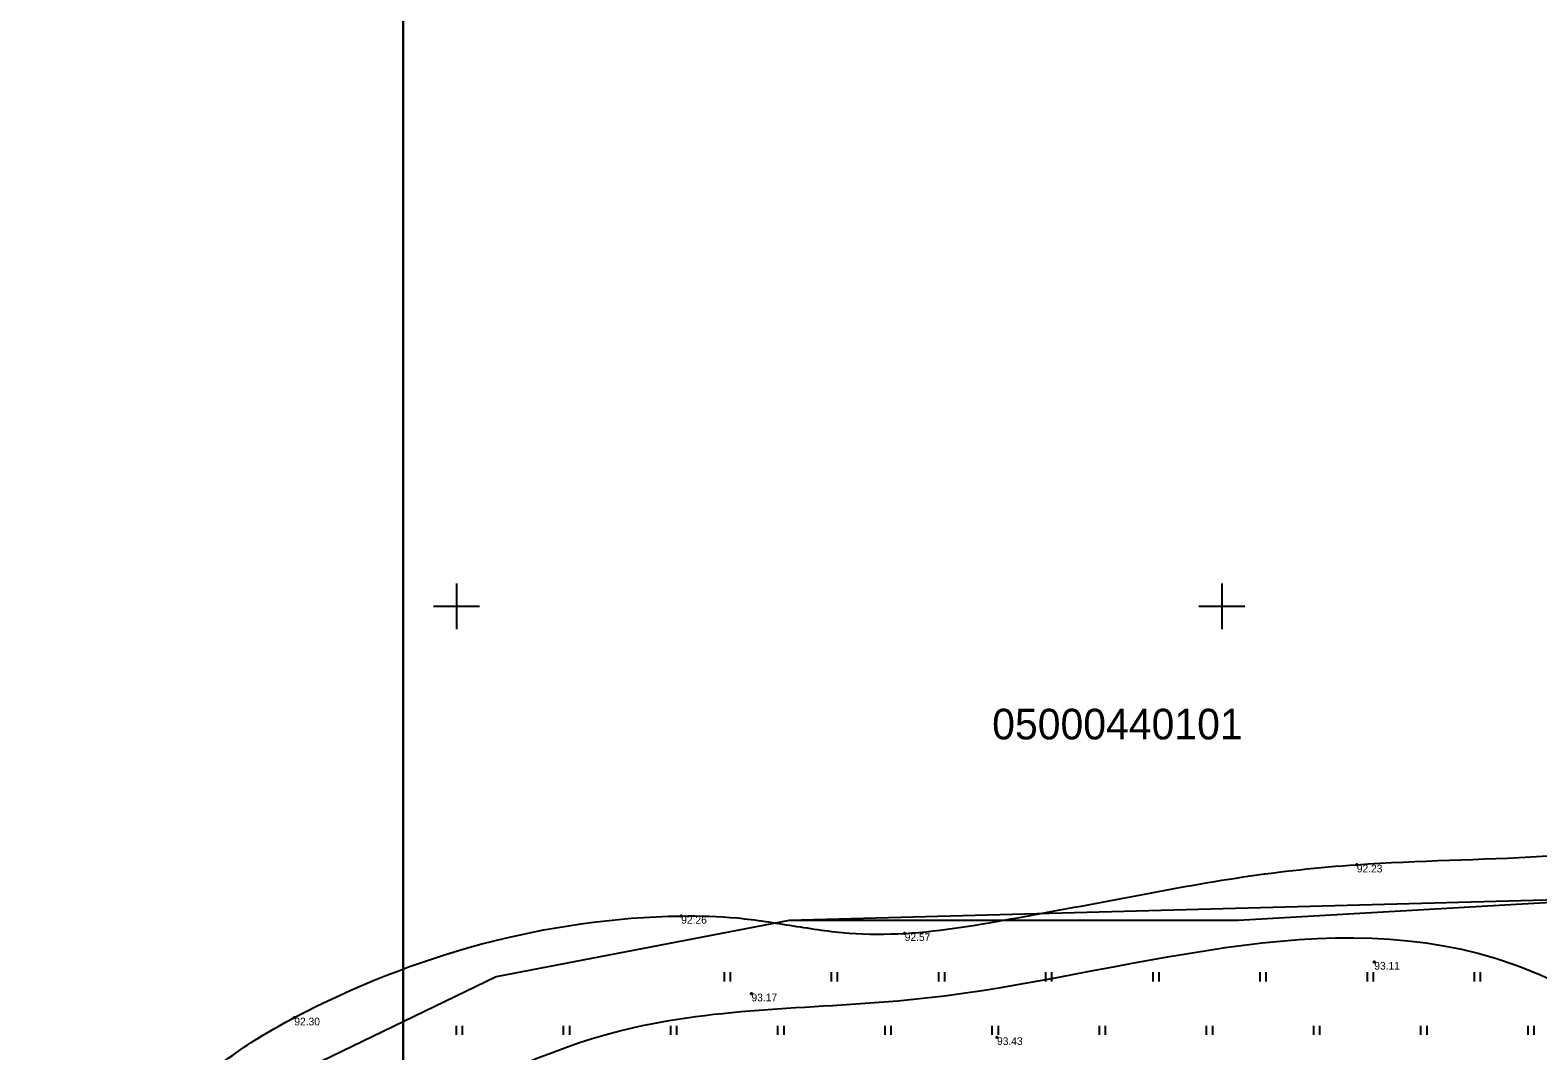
# Model space of a CAD drawing. Extents: x 656998 to 657894, y 196665 to 197611.
# Drawn here: x 657272.2 to 657370.6, y 197371 to 197437.6 of the extents above; entities that cross this region are included whole.
import ezdxf

# ---------------------------------------------------------------- set-up
doc = ezdxf.new("R2010")
doc.units = 0
for name, color, linetype in [('GEOD_ELEM_####_####_#', 7, 'Continuous'), ('HIDG_PLIN_####_####_#', 7, 'Continuous'), ('Level 25', 7, 'Continuous'), ('Level 59', 7, 'Continuous'), ('RAMI_PLAN_####_TKST_#', 7, 'Continuous'), ('RAMI_UZMR_####_####_#', 7, 'Continuous'), ('RELJ_AATZ_####_TKST_#', 7, 'Continuous'), ('RELJ_ELEM_####_####_#', 7, 'Continuous'), ('RELJ_HORZ_PAMT_####_#', 7, 'Continuous'), ('TERT_ELEM_####_####_#', 7, 'Continuous')]:
    doc.layers.add(name, color=color, linetype=linetype)

msp = doc.modelspace()

# ---------------------------------------------------------------- linework, layer by layer
at = {"layer": 'GEOD_ELEM_####_####_#'}
for p, q in [((657300, 197401.5), (657300, 197400)), ((657350, 197401.5), (657350, 197400)), ((657298.5, 197400), (657300, 197400)), ((657300, 197400), (657300, 197398.5)), ((657300, 197400), (657301.5, 197400)), ((657348.5, 197400), (657350, 197400)), ((657350, 197400), (657350, 197398.5)), ((657350, 197400), (657351.5, 197400))]:
    msp.add_line(p, q, dxfattribs=at)
at = {"layer": 'HIDG_PLIN_####_####_#'}
msp.add_spline([(657018.584, 197029.913), (657020.328, 197029.839), (657027.928, 197035.682), (657031.314, 197039.156), (657046.748, 197047.263), (657061.298, 197053.051), (657065.206, 197053.957), (657069.2, 197054.468), (657073.217, 197054.898), (657077.198, 197055.563), (657079.971, 197056.616), (657080.872, 197057.448), (657081.514, 197058.571), (657082.132, 197059.709), (657082.96, 197060.586), (657083.582, 197060.837), (657084.28, 197060.96), (657084.975, 197061.09), (657085.588, 197061.363), (657090.398, 197065.526), (657094.855, 197070.266), (657099.38, 197074.938), (657104.396, 197078.895), (657107.336, 197080.545), (657110.381, 197082.053), (657113.407, 197083.602), (657116.289, 197085.375), (657127.633, 197093.905), (657134.459, 197099.836), (657138.598, 197104.976), (657142.023, 197110.678), (657145.263, 197116.502), (657148.846, 197122.008), (657149.381, 197122.623), (657151.299, 197124.254), (657152.527, 197125.377), (657153.425, 197126.73), (657156.931, 197136.691), (657159.569, 197146.9), (657162.033, 197157.15), (657165.015, 197167.233), (657169.521, 197179.851), (657173.783, 197194.136), (657174.604, 197200.277), (657172.471, 197207.862), (657171.615, 197209.758), (657170.653, 197211.58), (657168.801, 197215.253), (657167.45, 197218.58), (657166.17, 197221.978), (657160.352, 197243.289), (657158.744, 197257.652), (657158.785, 197264.645), (657159.039, 197268.06), (657159.46, 197271.407), (657160.946, 197275.176), (657163.583, 197278.695), (657166.448, 197282.154), (657168.619, 197285.743), (657170.074, 197291.234), (657170.8, 197297.274), (657171.433, 197303.158), (657172.609, 197308.179), (657175.482, 197310.429), (657180.274, 197312.131), (657184.206, 197313.486), (657184.981, 197314.095), (657184.498, 197314.692), (657182.947, 197315.195), (657181.261, 197315.702), (657178.727, 197316.972), (657176.356, 197318.694), (657176.094, 197324.496), (657180.492, 197327.229), (657183.159, 197328.536), (657185.883, 197329.718), (657188.59, 197330.907), (657191.203, 197332.234), (657193.547, 197335.63), (657194.096, 197340.507), (657194.745, 197345.474), (657197.385, 197349.142), (657201.697, 197351.444), (657206.089, 197353.266), (657215.006, 197355.628), (657228.327, 197356.554), (657232.648, 197356.322), (657235.791, 197355.47), (657238.934, 197353.959), (657242.076, 197352.597), (657245.218, 197352.194), (657274.149, 197362.03), (657278.207, 197364.693), (657281.789, 197367.715), (657285.366, 197370.67), (657289.407, 197373.132), (657314.678, 197379.771), (657318.33, 197379.645), (657321.989, 197379.133), (657325.643, 197378.656), (657329.282, 197378.637), (657336.66, 197379.661), (657344.019, 197381.029), (657351.391, 197382.322), (657358.805, 197383.124), (657370.923, 197383.672), (657377.884, 197384.164), (657395.249, 197384.456), (657406.176, 197383.532), (657411.547, 197382.259), (657416.807, 197380.265), (657423.821, 197376.347), (657430.261, 197371.808), (657436.537, 197367.163), (657443.058, 197362.925), (657446.597, 197361.157), (657450.253, 197359.559), (657453.844, 197357.839), (657457.188, 197355.706), (657462.824, 197350.829), (657468.186, 197345.667), (657475.146, 197338.644), (657480.118, 197335.345), (657482.889, 197334.14), (657485.791, 197333.086), (657490.824, 197331.661), (657495.852, 197331.471), (657502.975, 197332.884), (657508.332, 197334.214), (657516.07, 197338.574), (657519.379, 197341.703), (657522.388, 197345.202), (657526.379, 197351.685), (657533.831, 197370.411), (657536.235, 197376.905), (657542.163, 197392.302), (657543.78, 197395.412), (657544.666, 197396.94), (657545.446, 197398.542), (657545.91, 197403.116), (657544.835, 197406.941), (657543.476, 197410.732), (657542.096, 197414.535), (657540.957, 197418.394), (657539.233, 197427.117), (657539.321, 197441.562), (657538.457, 197463.06), (657538.714, 197467.069), (657539.357, 197471.078), (657539.679, 197477.088), (657539.532, 197478.089), (657539.302, 197479.09), (657538.712, 197479.837), (657537.757, 197479.535), (657535.112, 197477.108), (657532.084, 197474.444), (657529.391, 197474.177), (657528.039, 197475.361), (657526.942, 197476.544), (657526.676, 197478.17), (657528.184, 197479.745), (657534.244, 197482.851), (657540.56, 197486.073), (657542.389, 197487.795), (657542.571, 197489.626), (657539.925, 197495.168), (657534.497, 197502.932), (657490.939, 197558.927)], degree=3, dxfattribs=at)
at = {"layer": 'Level 25'}
for points in [[(657376.822, 197380.95), (657351.068, 197379.478)], [(657321.723, 197379.478), (657302.592, 197375.797)], [(657351.068, 197379.478), (657321.723, 197379.478)], [(657302.592, 197375.797), (657279.781, 197364.755)]]:
    msp.add_lwpolyline(points, dxfattribs=at)
at = {"layer": 'RAMI_PLAN_####_TKST_#'}
for points in [[(657296.509, 197161.026), (657595.009, 197161.026), (657595.009, 197611.026), (657296.509, 197611.026)], [(656998.014, 197115.457), (657296.514, 197115.457), (657296.514, 197565.457), (656998.014, 197565.457)]]:
    msp.add_lwpolyline(points, close=True, dxfattribs=at)
at = {"layer": 'RAMI_UZMR_####_####_#'}
msp.add_lwpolyline([(657482.135, 197333.194), (657470.546, 197339.267), (657459.141, 197352.149), (657444.976, 197364.664), (657419.407, 197375.89), (657376.822, 197380.95), (657321.723, 197379.478), (657302.592, 197375.797), (657279.781, 197364.755), (657258.443, 197355.921), (657229.746, 197354.449), (657209.879, 197356.657), (657194.427, 197345.615), (657169.409, 197288.933), (657168.673, 197241.084)], dxfattribs=at)
at = {"layer": 'RELJ_ELEM_####_####_#'}
for centre in [(657358.81, 197383.12), (657314.68, 197379.77), (657329.28, 197378.64), (657359.95, 197376.77), (657319.27, 197374.7), (657289.41, 197373.13), (657335.31, 197371.85)]:
    msp.add_circle(centre, 0.05, dxfattribs=at)
at = {"layer": 'RELJ_HORZ_PAMT_####_#'}
msp.add_spline([(657160.346, 197113.755), (657164.803, 197119.894), (657168.873, 197128.418), (657171.843, 197138.419), (657179.909, 197149.834), (657182.956, 197166.235), (657182.257, 197183.736), (657182.913, 197197.591), (657181.803, 197214.674), (657176.945, 197239.347), (657176.039, 197254.848), (657174.668, 197267.249), (657176.539, 197275.378), (657181.835, 197282.879), (657183.534, 197287.679), (657182.272, 197300.599), (657193.265, 197311.499), (657198.161, 197317.7), (657207.086, 197327.369), (657224.674, 197338.77), (657250.731, 197345.495), (657284.058, 197358.796), (657311.589, 197372.497), (657330.651, 197374.422), (657369.081, 197376.609), (657387.793, 197369.784), (657410.002, 197374.859), (657413.953, 197372.922)], degree=3, dxfattribs=at)
at = {"layer": 'TERT_ELEM_####_####_#'}
for p, q in [((657317.5, 197375.5), (657317.5, 197376.1)), ((657317.9, 197375.5), (657317.9, 197376.1)), ((657324.5, 197375.5), (657324.5, 197376.1)), ((657324.9, 197375.5), (657324.9, 197376.1)), ((657331.5, 197375.5), (657331.5, 197376.1)), ((657331.9, 197375.5), (657331.9, 197376.1)), ((657338.5, 197375.5), (657338.5, 197376.1)), ((657338.9, 197375.5), (657338.9, 197376.1)), ((657345.5, 197375.5), (657345.5, 197376.1)), ((657345.9, 197375.5), (657345.9, 197376.1)), ((657352.5, 197375.5), (657352.5, 197376.1)), ((657352.9, 197375.5), (657352.9, 197376.1)), ((657359.5, 197375.5), (657359.5, 197376.1)), ((657359.9, 197375.5), (657359.9, 197376.1)), ((657366.5, 197375.5), (657366.5, 197376.1)), ((657366.9, 197375.5), (657366.9, 197376.1)), ((657300, 197372), (657300, 197372.6)), ((657300.4, 197372), (657300.4, 197372.6)), ((657307, 197372), (657307, 197372.6)), ((657307.4, 197372), (657307.4, 197372.6)), ((657314, 197372), (657314, 197372.6)), ((657314.4, 197372), (657314.4, 197372.6)), ((657321, 197372), (657321, 197372.6)), ((657321.4, 197372), (657321.4, 197372.6)), ((657328, 197372), (657328, 197372.6)), ((657328.4, 197372), (657328.4, 197372.6)), ((657335, 197372), (657335, 197372.6)), ((657335.4, 197372), (657335.4, 197372.6)), ((657342, 197372), (657342, 197372.6)), ((657342.4, 197372), (657342.4, 197372.6)), ((657349, 197372), (657349, 197372.6)), ((657349.4, 197372), (657349.4, 197372.6)), ((657356, 197372), (657356, 197372.6)), ((657356.4, 197372), (657356.4, 197372.6)), ((657363, 197372), (657363, 197372.6)), ((657363.4, 197372), (657363.4, 197372.6)), ((657370, 197372), (657370, 197372.6)), ((657370.4, 197372), (657370.4, 197372.6))]:
    msp.add_line(p, q, dxfattribs=at)

# ---------------------------------------------------------------- texts
at = {"layer": 'Level 59'}
msp.add_text('05000440101', height=2, dxfattribs=at).set_placement((657334.994, 197391.309))
at = {"layer": 'RELJ_AATZ_####_TKST_#'}
for s, p in [('92.23', (657358.81, 197382.62)), ('92.26', (657314.68, 197379.27)), ('92.57', (657329.28, 197378.14)), ('93.11', (657359.95, 197376.27)), ('93.17', (657319.27, 197374.2)), ('92.30', (657289.41, 197372.63)), ('93.43', (657335.31, 197371.35))]:
    msp.add_text(s, height=0.5, dxfattribs=at).set_placement(p)

doc.saveas('drawing.dxf')
